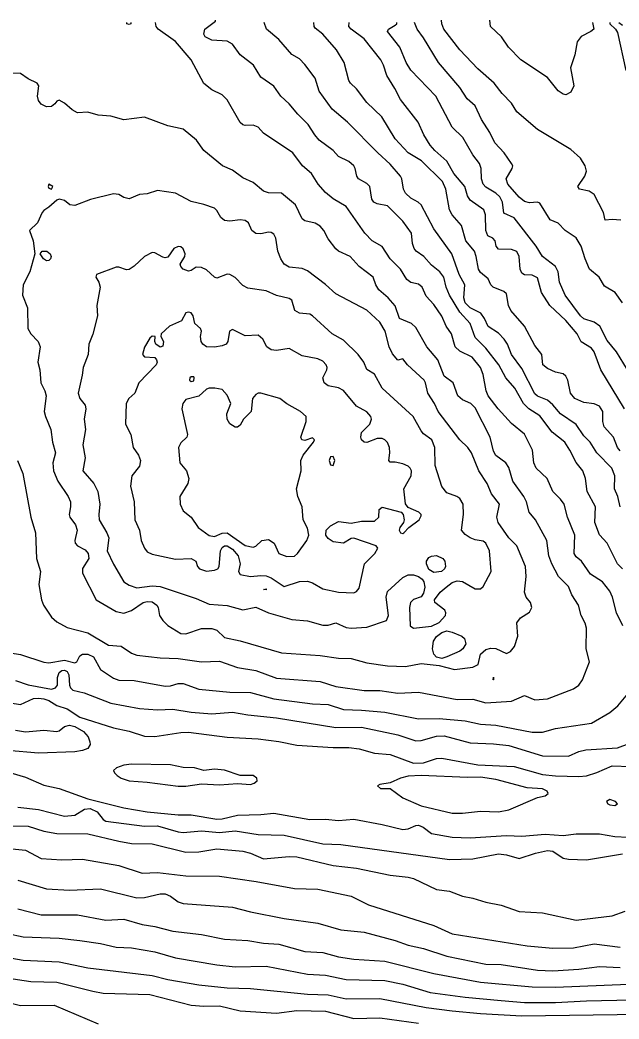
# Model space of a CAD drawing. Header units: inches. Extents: x 3311818 to 3313075, y 1372003 to 1372737.
# Drawn here: x 3312277.7 to 3312366, y 1372585.6 to 1372733 of the extents above; entities that cross this region are included whole.
import ezdxf

# ---------------------------------------------------------------- set-up
doc = ezdxf.new("R2010")
doc.units = ezdxf.units.IN
doc.header["$MEASUREMENT"] = 0

msp = doc.modelspace()

# ---------------------------------------------------------------- linework, layer by layer
for points, elevation in [([(3312294.05, 1372732.58), (3312294.05, 1372732.39), (3312293.78, 1372732.31), (3312293.45, 1372732.39), (3312293.45, 1372732.58)], 4483), ([(3312366.62, 1372643.59), (3312365.69, 1372645.49), (3312365.09, 1372647.78), (3312364.67, 1372648.7), (3312363.61, 1372650.07), (3312361.83, 1372651.21), (3312360.49, 1372653.12), (3312359.72, 1372653.77), (3312359.43, 1372654.26), (3312359.55, 1372656.93), (3312358.45, 1372659.6), (3312357.96, 1372661.5), (3312357.43, 1372662.25), (3312356.26, 1372663.41), (3312355.45, 1372665.31), (3312353.81, 1372666.84), (3312353.49, 1372667.6), (3312353.28, 1372669.51), (3312352.09, 1372671.86), (3312350.19, 1372673.45), (3312348.21, 1372675.6), (3312346.75, 1372677.51), (3312346.44, 1372678.27), (3312346, 1372680.67), (3312345.61, 1372681.7), (3312344.4, 1372683.23), (3312342.57, 1372684.11), (3312341.89, 1372684.75), (3312341.32, 1372686.66), (3312340.53, 1372687.8), (3312339.9, 1372689.25), (3312338.75, 1372690.96), (3312337.61, 1372692.22), (3312337.03, 1372693.52), (3312336.47, 1372693.96), (3312335.32, 1372694.25), (3312334.76, 1372694.66), (3312333.83, 1372696.18), (3312332.28, 1372697.72), (3312331.13, 1372699.53), (3312329.66, 1372700.38), (3312328.56, 1372701.52), (3312325.8, 1372705.45), (3312323.89, 1372706.58), (3312322.75, 1372707.52), (3312321.68, 1372708.76), (3312320.67, 1372710.29), (3312319.37, 1372711.43), (3312317.92, 1372713.34), (3312313.6, 1372716.25), (3312312.82, 1372717.15), (3312312.07, 1372717.43), (3312310.93, 1372717.39), (3312310.55, 1372717.51), (3312310.17, 1372717.86), (3312308.26, 1372721.19), (3312307.5, 1372721.92), (3312305.98, 1372722.65), (3312304.83, 1372723.61), (3312302.93, 1372727.06), (3312300.64, 1372729.81), (3312298.09, 1372731.63), (3312297.76, 1372732.01), (3312297.7, 1372732.58)], 4483), ([(3312366.58, 1372651.97), (3312365.81, 1372652.71), (3312364.29, 1372655.78), (3312363.15, 1372657.02), (3312362.48, 1372658.83), (3312362.6, 1372661.12), (3312361.37, 1372663.41), (3312361.12, 1372665.31), (3312360.72, 1372666.46), (3312359.72, 1372667.69), (3312358.81, 1372669.51), (3312358.03, 1372670.65), (3312356.19, 1372672.17), (3312354.38, 1372674.54), (3312352.75, 1372675.6), (3312351.96, 1372676.37), (3312350.67, 1372678.65), (3312349.33, 1372680.18), (3312348.3, 1372682.08), (3312346.38, 1372684.53), (3312344.85, 1372686.1), (3312344.07, 1372688.18), (3312342.57, 1372689.84), (3312341.04, 1372692.37), (3312340.56, 1372693.52), (3312340.23, 1372695.04), (3312339.62, 1372695.8), (3312338.37, 1372696.78), (3312337.27, 1372698.09), (3312336.14, 1372698.85), (3312335.83, 1372699.23), (3312335.59, 1372700), (3312335.45, 1372701.52), (3312334.18, 1372703.29), (3312331.89, 1372705.56), (3312330.37, 1372705.85), (3312329.9, 1372706.09), (3312329.61, 1372706.55), (3312329.28, 1372708.38), (3312328.84, 1372708.84), (3312327.61, 1372709.52), (3312327.36, 1372709.91), (3312327.15, 1372711.05), (3312326.94, 1372711.43), (3312326.18, 1372712.09), (3312324.65, 1372712.82), (3312323.88, 1372713.72), (3312321.83, 1372715.24), (3312321.16, 1372716), (3312320.22, 1372717.53), (3312318.68, 1372719.05), (3312317.41, 1372720.58), (3312316.17, 1372721.72), (3312315.12, 1372723.21), (3312313.22, 1372724.55), (3312312.14, 1372726.29), (3312310.19, 1372727.82), (3312309.03, 1372729.41), (3312308.26, 1372729.85), (3312305.98, 1372729.98), (3312305.03, 1372730.49), (3312304.83, 1372730.87), (3312304.97, 1372731.63), (3312306.52, 1372732.77), (3312306.52, 1372732.96)], 4484), ([(3312366.2, 1372661.11), (3312365.87, 1372662.64), (3312365.38, 1372663.79), (3312365.41, 1372665.69), (3312365, 1372666.84), (3312362.78, 1372669.12), (3312361.81, 1372670.65), (3312360.86, 1372671.6), (3312359.72, 1372673.28), (3312357.43, 1372674.86), (3312356.29, 1372676.2), (3312355.52, 1372676.85), (3312354, 1372677.48), (3312353.62, 1372677.8), (3312351.71, 1372681.52), (3312350.19, 1372683.61), (3312349.61, 1372685.13), (3312349.1, 1372685.89), (3312348.28, 1372686.74), (3312346.76, 1372687.76), (3312346.22, 1372688.94), (3312345.67, 1372689.71), (3312344.09, 1372690.51), (3312343.33, 1372691.22), (3312343.14, 1372691.99), (3312343.28, 1372693.9), (3312342.46, 1372695.42), (3312341.38, 1372698.47), (3312338.75, 1372702.14), (3312336.85, 1372705.71), (3312336.43, 1372706.09), (3312335.32, 1372706.66), (3312334.56, 1372707.41), (3312334.27, 1372708), (3312334.01, 1372709.52), (3312333.8, 1372709.91), (3312332.28, 1372711.67), (3312330.46, 1372713.34), (3312326.01, 1372717.91), (3312323.72, 1372719.82), (3312321.84, 1372722.48), (3312321.22, 1372724.39), (3312319.7, 1372726.4), (3312318.94, 1372727.21), (3312317.79, 1372727.89), (3312315.89, 1372730.07), (3312314.04, 1372731.63), (3312313.69, 1372732.58)], 4485), ([(3312366.2, 1372669.38), (3312365.81, 1372669.87), (3312365.21, 1372671.41), (3312363.86, 1372672.94), (3312363.65, 1372673.7), (3312363.65, 1372675.22), (3312363.18, 1372675.98), (3312362.38, 1372676.35), (3312360.86, 1372676.54), (3312359.52, 1372677.13), (3312358.87, 1372677.89), (3312358.49, 1372679.8), (3312358.19, 1372680.43), (3312357.81, 1372680.75), (3312356.67, 1372681.02), (3312355.52, 1372681.53), (3312354.82, 1372682.08), (3312354.67, 1372683.61), (3312353.62, 1372684.94), (3312352.09, 1372687.8), (3312350.1, 1372690.09), (3312349.75, 1372690.85), (3312349.43, 1372692.56), (3312349.05, 1372692.9), (3312347.5, 1372693.52), (3312347.13, 1372693.9), (3312346.76, 1372694.78), (3312345.61, 1372695.73), (3312345.33, 1372696.18), (3312345, 1372698.09), (3312344.71, 1372698.85), (3312343.47, 1372700.38), (3312342.79, 1372702.66), (3312341.45, 1372704.19), (3312341.04, 1372704.95), (3312340.49, 1372708), (3312340, 1372709.14), (3312336.92, 1372712.19), (3312334.94, 1372713.35), (3312333.04, 1372715.45), (3312331.07, 1372718.67), (3312328.84, 1372720.79), (3312327.32, 1372722.8), (3312326.44, 1372723.63), (3312326.18, 1372724.02), (3312325.51, 1372726.68), (3312324.37, 1372728.58), (3312322.37, 1372730.85), (3312321.22, 1372731.77), (3312321.06, 1372732.01), (3312321.05, 1372732.58)], 4486), ([(3312366.85, 1372675.6), (3312363.35, 1372681.32), (3312362.38, 1372684), (3312362, 1372684.56), (3312360.48, 1372685.48), (3312359.86, 1372686.66), (3312358.19, 1372688.61), (3312355.82, 1372690.85), (3312354.63, 1372692.75), (3312354, 1372694.9), (3312353.24, 1372695.31), (3312352.09, 1372695.34), (3312351.71, 1372695.59), (3312351.46, 1372696.18), (3312351.34, 1372698.09), (3312350.95, 1372698.81), (3312350.19, 1372699.09), (3312348.28, 1372699.14), (3312347.93, 1372699.61), (3312347.78, 1372700.38), (3312347.44, 1372700.76), (3312346.71, 1372701.14), (3312346.4, 1372701.9), (3312346.34, 1372704.19), (3312346.13, 1372704.95), (3312344.09, 1372706.39), (3312343.71, 1372707.04), (3312343.3, 1372708.38), (3312341.67, 1372710.29), (3312340.66, 1372712.15), (3312338.86, 1372713.72), (3312338.21, 1372714.48), (3312337.25, 1372716), (3312336.4, 1372717.91), (3312333.8, 1372721.23), (3312333, 1372722.86), (3312331.8, 1372724.77), (3312331.31, 1372726.29), (3312330.9, 1372727.06), (3312328.46, 1372730.16), (3312326.52, 1372731.63), (3312326.21, 1372732.01), (3312326.23, 1372732.58)], 4487), ([(3312367.32, 1372681.32), (3312365.65, 1372683.99), (3312364.29, 1372685.66), (3312363.24, 1372687.8), (3312362.38, 1372688.37), (3312360.86, 1372688.88), (3312360.37, 1372689.32), (3312358.1, 1372692.37), (3312357.27, 1372694.28), (3312357.06, 1372695.8), (3312356.67, 1372696.61), (3312354.76, 1372698.08), (3312353.82, 1372699.61), (3312350.57, 1372703.77), (3312349.05, 1372704.44), (3312348.88, 1372706.09), (3312348.48, 1372706.86), (3312347.9, 1372707.39), (3312346.38, 1372708.28), (3312346, 1372708.72), (3312345.74, 1372709.52), (3312345.7, 1372711.05), (3312345.45, 1372711.81), (3312344.47, 1372713.08), (3312343.01, 1372715.62), (3312341.46, 1372717.15), (3312339.04, 1372721.72), (3312335.32, 1372725.58), (3312334.67, 1372726.68), (3312333.71, 1372728.96), (3312331.89, 1372731.25), (3312332.04, 1372731.63), (3312333.04, 1372732.18), (3312333.29, 1372732.39), (3312333.29, 1372732.58)], 4488), ([(3312366.58, 1372691.23), (3312365.47, 1372692.75), (3312363.91, 1372693.71), (3312363.14, 1372695.04), (3312361.69, 1372696.18), (3312361.04, 1372697.71), (3312360.47, 1372699.61), (3312359.72, 1372700.8), (3312358.11, 1372701.9), (3312357.05, 1372702.97), (3312355.91, 1372703.46), (3312354.38, 1372705.94), (3312354, 1372706.1), (3312352.86, 1372705.97), (3312352.09, 1372706.2), (3312351.33, 1372706.81), (3312349.63, 1372708.76), (3312349.42, 1372709.52), (3312350.31, 1372711.05), (3312350.36, 1372711.43), (3312350.2, 1372711.81), (3312349.12, 1372713.34), (3312347.71, 1372714.86), (3312346.99, 1372716.38), (3312345.74, 1372718.29), (3312344.85, 1372720.32), (3312343.64, 1372721.34), (3312342.57, 1372723), (3312339.41, 1372726.68), (3312337.23, 1372730.33), (3312336.25, 1372731.63), (3312335.9, 1372732.59)], 4489), ([(3312366.29, 1372703.43), (3312365.05, 1372703.52), (3312363.99, 1372703.43), (3312363.75, 1372704.57), (3312362.38, 1372707.2), (3312361.62, 1372707.71), (3312360.22, 1372708), (3312359.99, 1372708.38), (3312360.98, 1372709.91), (3312361.24, 1372710.67), (3312361.05, 1372711.43), (3312360.38, 1372712.57), (3312358.95, 1372713.86), (3312354, 1372716.82), (3312350.96, 1372719.43), (3312350.19, 1372720.67), (3312348.8, 1372722.1), (3312347.64, 1372723.63), (3312345.23, 1372725.76), (3312342.57, 1372728.56), (3312340.23, 1372731.63), (3312339.89, 1372732.39), (3312339.88, 1372732.96)], 4490), ([(3312362.12, 1372732.58), (3312362.33, 1372731.63), (3312361.9, 1372731.25), (3312360.48, 1372730.52), (3312359.86, 1372729.72), (3312359.55, 1372727.82), (3312358.88, 1372725.91), (3312359.37, 1372723.25), (3312358.95, 1372722.33), (3312358.19, 1372721.94), (3312357.81, 1372722.01), (3312357.05, 1372722.5), (3312355.52, 1372724.48), (3312351.58, 1372727.06), (3312349.76, 1372728.96), (3312348.7, 1372730.49), (3312347.09, 1372732.01), (3312346.97, 1372732.96)], 4491), ([(3312364.69, 1372732.58), (3312364.69, 1372732.39), (3312365.52, 1372731.63), (3312365.81, 1372731.12), (3312367.07, 1372725.53)], 4490), ([(3312366, 1372732.58), (3312366.58, 1372732.22)], 4489), ([(3312350.19, 1372632.45), (3312352.09, 1372633.3), (3312353.62, 1372632.67), (3312355.52, 1372632.81), (3312359.34, 1372634.27), (3312360.12, 1372634.82), (3312360.66, 1372635.58), (3312361.67, 1372638.25), (3312361.19, 1372640.16), (3312361.23, 1372643.21), (3312361.06, 1372643.97), (3312360.47, 1372645.11), (3312360.06, 1372646.64), (3312359.08, 1372648.16), (3312358.57, 1372649.36), (3312357.13, 1372650.83), (3312356.12, 1372652.74), (3312355.71, 1372653.88), (3312355.4, 1372656.17), (3312353.71, 1372659.21), (3312352.78, 1372660.36), (3312352.41, 1372661.88), (3312352.01, 1372662.64), (3312350.39, 1372664.93), (3312349.81, 1372666.94), (3312349.33, 1372667.6), (3312347.9, 1372668.71), (3312347.52, 1372669.32), (3312347.02, 1372671.41), (3312344.85, 1372675.73), (3312344.18, 1372676.37), (3312342.95, 1372676.9), (3312342.28, 1372677.51), (3312341.58, 1372679.41), (3312340.28, 1372680.42), (3312339.3, 1372682.84), (3312337.68, 1372684.75), (3312336.09, 1372687.61), (3312335.45, 1372688.18), (3312333.69, 1372688.94), (3312333.04, 1372690.81), (3312331.98, 1372691.99), (3312330.64, 1372693.14), (3312330.18, 1372693.9), (3312329.79, 1372695.04), (3312327.73, 1372696.57), (3312326.37, 1372698.09), (3312324.69, 1372698.85), (3312324.27, 1372699.21), (3312323.13, 1372700.66), (3312322.51, 1372701.9), (3312321.98, 1372702.56), (3312321.22, 1372702.97), (3312319.7, 1372703.32), (3312319.32, 1372703.62), (3312318.31, 1372705.71), (3312316.27, 1372707.42), (3312314.36, 1372707.48), (3312313.6, 1372707.72), (3312312.07, 1372708.98), (3312310.55, 1372709.69), (3312309.03, 1372710.79), (3312307.58, 1372711.43), (3312304.83, 1372713.72), (3312303.71, 1372715.24), (3312301.78, 1372716.85), (3312299.5, 1372717.33), (3312296.07, 1372718.63), (3312293.02, 1372718.23), (3312291.11, 1372718.78), (3312289.21, 1372718.9), (3312287.68, 1372719.36), (3312286.16, 1372719.27), (3312285.4, 1372719.7), (3312284.25, 1372720.71), (3312283.49, 1372721.12), (3312283.11, 1372720.97), (3312282.85, 1372720.58), (3312282.35, 1372720.2), (3312281.58, 1372720.17), (3312280.82, 1372720.54), (3312280.44, 1372721.06), (3312280.29, 1372721.72), (3312280.47, 1372723.25), (3312280.21, 1372723.63), (3312278.92, 1372724.26), (3312277.77, 1372725.09), (3312276.63, 1372725.12)], 4482), ([(3312344.47, 1372637.46), (3312345.28, 1372637.87), (3312345.63, 1372639.4), (3312346.38, 1372640.08), (3312347.14, 1372640.28), (3312347.9, 1372640.22), (3312349.43, 1372639.51), (3312350.06, 1372639.78), (3312350.64, 1372640.54), (3312351.13, 1372642.06), (3312350.95, 1372644.02), (3312351.5, 1372644.73), (3312352.86, 1372645.61), (3312353.19, 1372646.26), (3312352.98, 1372647.02), (3312352.36, 1372647.78), (3312352.09, 1372648.54), (3312352.35, 1372650.83), (3312352.25, 1372652.35), (3312350.96, 1372655.4), (3312349.81, 1372656.54), (3312348.2, 1372658.83), (3312348.04, 1372659.6), (3312348.43, 1372661.5), (3312347.25, 1372663.03), (3312346.61, 1372664.55), (3312345.38, 1372666.46), (3312344.27, 1372669.12), (3312343.73, 1372669.89), (3312342.57, 1372671.02), (3312339.37, 1372675.22), (3312338.84, 1372676.37), (3312337.84, 1372677.89), (3312337.51, 1372679.41), (3312337.29, 1372679.8), (3312334.85, 1372682.08), (3312334.18, 1372682.97), (3312333.42, 1372682.79), (3312332.66, 1372683.71), (3312332.14, 1372684.75), (3312331.57, 1372687.04), (3312330.75, 1372688.37), (3312328.84, 1372690.13), (3312324.27, 1372692.56), (3312322.75, 1372693.92), (3312320.08, 1372695.97), (3312319.32, 1372696.32), (3312317.41, 1372696.48), (3312316.68, 1372696.95), (3312316.16, 1372697.71), (3312315.7, 1372698.85), (3312315.45, 1372700.76), (3312315.12, 1372701.34), (3312314.74, 1372701.63), (3312314.36, 1372701.68), (3312313.22, 1372701.39), (3312312.46, 1372701.47), (3312311.89, 1372701.9), (3312311.42, 1372703.05), (3312310.93, 1372703.36), (3312310.17, 1372703.5), (3312308.64, 1372703.3), (3312307.88, 1372703.36), (3312307.33, 1372703.81), (3312306.74, 1372704.86), (3312306.36, 1372705.18), (3312304.83, 1372705.74), (3312302.93, 1372706.19), (3312300.64, 1372707.43), (3312297.97, 1372707.78), (3312296.45, 1372707.33), (3312295.3, 1372707.22), (3312293.78, 1372706.56), (3312293.02, 1372706.75), (3312292.26, 1372707.22), (3312291.49, 1372707.31), (3312288.11, 1372706.48), (3312285.78, 1372705.58), (3312285.06, 1372705.71), (3312284.25, 1372706.31), (3312283.49, 1372706.55), (3312283.11, 1372706.39), (3312281.97, 1372705.34), (3312281.2, 1372704.84), (3312280.95, 1372704.57), (3312280.26, 1372703.05), (3312279.11, 1372701.9), (3312279.66, 1372700.38), (3312279.87, 1372698.47), (3312279.17, 1372695.8), (3312278.16, 1372693.9), (3312278.04, 1372692.37), (3312278.8, 1372690.47), (3312278.86, 1372687.42), (3312279.3, 1372686.66), (3312280.38, 1372685.51), (3312280.68, 1372684.75), (3312280.35, 1372682.46), (3312280.62, 1372681.32), (3312280.78, 1372679.41), (3312281.37, 1372678.27), (3312281.57, 1372677.51), (3312281.27, 1372675.22), (3312281.44, 1372674.46), (3312282.23, 1372672.55), (3312282.49, 1372670.65), (3312282.94, 1372669.12), (3312282.53, 1372667.6), (3312282.62, 1372666.46), (3312283.29, 1372664.93), (3312284.81, 1372662.64), (3312285.14, 1372661.88), (3312285.15, 1372661.12), (3312284.93, 1372659.98), (3312285.05, 1372659.6), (3312285.9, 1372658.45), (3312286.13, 1372657.69), (3312285.8, 1372656.17), (3312285.85, 1372655.78), (3312286.2, 1372655.4), (3312287.3, 1372654.81), (3312287.77, 1372654.26), (3312287.83, 1372653.5), (3312286.92, 1372652.03), (3312286.92, 1372651.32), (3312288.91, 1372647.4), (3312291.87, 1372645.68), (3312293.02, 1372645.46), (3312294.16, 1372645.82), (3312295.87, 1372647.02), (3312296.45, 1372647.16), (3312297.21, 1372647.11), (3312297.89, 1372646.64), (3312298.09, 1372646.26), (3312298.28, 1372645.11), (3312298.77, 1372644.35), (3312299.5, 1372643.64), (3312301.4, 1372642.45), (3312302.17, 1372642.39), (3312304.45, 1372643.16), (3312305.98, 1372643.18), (3312306.74, 1372642.91), (3312307.88, 1372641.85), (3312310.17, 1372641.34), (3312316.27, 1372639.6), (3312321.98, 1372639.2), (3312324.65, 1372638.78), (3312326.56, 1372638.77), (3312328.84, 1372638.13), (3312331.89, 1372637.69), (3312334.56, 1372637.55), (3312336.85, 1372638.01), (3312339.52, 1372637.73), (3312341.8, 1372637.12), (3312344.47, 1372637.46)], 4481), ([(3312282.35, 1372707.99), (3312282.53, 1372708.38), (3312281.95, 1372708.76), (3312281.83, 1372708.38), (3312281.97, 1372708.13), (3312282.35, 1372707.99)], 4481), ([(3312282.19, 1372697.71), (3312281.97, 1372697.48), (3312281.58, 1372697.45), (3312281.15, 1372697.71), (3312280.65, 1372698.47), (3312280.98, 1372698.85), (3312281.63, 1372698.85), (3312282.14, 1372698.47), (3312282.28, 1372698.09), (3312282.19, 1372697.71)], 4481), ([(3312338.37, 1372643.51), (3312339.52, 1372644.07), (3312340.43, 1372645.11), (3312340.48, 1372645.49), (3312340.34, 1372645.87), (3312338.86, 1372647.02), (3312338.83, 1372647.4), (3312339.66, 1372648.54), (3312340.56, 1372649.3), (3312341.42, 1372649.95), (3312342.18, 1372650.23), (3312342.95, 1372650.12), (3312344.85, 1372649.03), (3312345.61, 1372649.02), (3312346, 1372649.38), (3312347.18, 1372651.59), (3312346.95, 1372654.64), (3312346.38, 1372655.79), (3312346, 1372656.05), (3312344.85, 1372656.24), (3312344.09, 1372656.55), (3312343.33, 1372657.06), (3312342.83, 1372657.69), (3312343.12, 1372659.98), (3312343.08, 1372661.5), (3312342.57, 1372662.34), (3312342.14, 1372662.64), (3312340.66, 1372663.21), (3312339.9, 1372664.13), (3312338.92, 1372667.22), (3312338.87, 1372669.89), (3312338.42, 1372671.03), (3312337.23, 1372671.89), (3312336.85, 1372672.36), (3312335.68, 1372674.46), (3312331.13, 1372678.64), (3312329.99, 1372680.69), (3312328.84, 1372681.38), (3312328.39, 1372682.46), (3312327.58, 1372683.61), (3312325.41, 1372685.74), (3312323.76, 1372686.66), (3312320.84, 1372689.33), (3312320.46, 1372689.57), (3312318.9, 1372689.71), (3312318.22, 1372690.09), (3312317.79, 1372691.6), (3312317.41, 1372691.88), (3312315.51, 1372692.32), (3312313.98, 1372693.01), (3312311.31, 1372693.38), (3312310.55, 1372693.8), (3312309.41, 1372694.96), (3312308.64, 1372695.42), (3312308.26, 1372695.46), (3312306.74, 1372694.88), (3312306.36, 1372695.03), (3312305.21, 1372696.1), (3312304.45, 1372696.45), (3312303.69, 1372696.48), (3312302.93, 1372695.98), (3312302.55, 1372695.91), (3312301.78, 1372696.18), (3312301.42, 1372696.57), (3312301.33, 1372696.95), (3312302.01, 1372698.09), (3312302.07, 1372698.47), (3312301.78, 1372699.19), (3312301.4, 1372699.5), (3312301.02, 1372699.54), (3312300.4, 1372699.23), (3312299.5, 1372697.98), (3312299.12, 1372697.86), (3312298.74, 1372697.96), (3312297.59, 1372698.63), (3312297.21, 1372698.66), (3312296.08, 1372698.09), (3312294.54, 1372696.63), (3312293.78, 1372696.15), (3312293.4, 1372696.11), (3312292.26, 1372696.51), (3312291.87, 1372696.51), (3312288.99, 1372695.42), (3312288.86, 1372695.04), (3312289.32, 1372694.28), (3312289.54, 1372693.52), (3312289.01, 1372690.85), (3312289.15, 1372689.32), (3312288.44, 1372686.61), (3312287.84, 1372685.13), (3312287.76, 1372683.61), (3312286.99, 1372681.7), (3312286.87, 1372680.56), (3312286.26, 1372677.89), (3312286.52, 1372677.13), (3312287.3, 1372676.12), (3312287.4, 1372675.6), (3312287.14, 1372674.08), (3312287.37, 1372672.55), (3312286.97, 1372670.27), (3312287.3, 1372668.36), (3312286.98, 1372666.46), (3312288.57, 1372664.55), (3312289.18, 1372663.41), (3312289.49, 1372661.5), (3312289.3, 1372659.98), (3312289.35, 1372659.21), (3312290.5, 1372657.31), (3312290.81, 1372656.55), (3312290.55, 1372654.64), (3312291.49, 1372652.66), (3312293.03, 1372650.07), (3312293.78, 1372649.55), (3312294.92, 1372649.17), (3312297.21, 1372649.45), (3312298.35, 1372649.37), (3312303.69, 1372647.6), (3312305.6, 1372646.76), (3312308.26, 1372646.55), (3312310.55, 1372645.92), (3312312.46, 1372646.33), (3312314.36, 1372645.47), (3312317.79, 1372644.5), (3312320.08, 1372644.29), (3312322.37, 1372643.66), (3312323.13, 1372643.69), (3312324.27, 1372644), (3312325.8, 1372643.34), (3312326.56, 1372643.22), (3312328.84, 1372643.37), (3312331.77, 1372644.35), (3312332.05, 1372645.11), (3312331.68, 1372647.78), (3312331.89, 1372648.63), (3312334.18, 1372650.7), (3312334.94, 1372651.08), (3312335.71, 1372651.12), (3312336.47, 1372650.86), (3312337, 1372650.45), (3312337.25, 1372650.07), (3312337.42, 1372649.3), (3312337.23, 1372648.38), (3312336.85, 1372647.86), (3312335.71, 1372647.44), (3312335.29, 1372647.02), (3312335.15, 1372646.26), (3312335.24, 1372643.59), (3312335.71, 1372643.25), (3312338.37, 1372643.51)], 4480), ([(3312326.94, 1372648.45), (3312327.32, 1372648.63), (3312327.7, 1372649.11), (3312328.51, 1372652.74), (3312330.02, 1372654.26), (3312330.48, 1372655.02), (3312330.21, 1372655.4), (3312326.94, 1372656.5), (3312326.56, 1372656.45), (3312325.41, 1372655.76), (3312323.89, 1372655.95), (3312323.13, 1372656.44), (3312322.81, 1372656.93), (3312322.86, 1372657.69), (3312323.51, 1372658.32), (3312324.65, 1372658.96), (3312326.56, 1372658.73), (3312328.08, 1372659.03), (3312329.99, 1372659), (3312330.64, 1372659.6), (3312330.69, 1372660.74), (3312331.13, 1372661.1), (3312333.89, 1372660.36), (3312334.19, 1372659.98), (3312334.34, 1372659.21), (3312334.24, 1372658.83), (3312333.7, 1372658.07), (3312333.64, 1372657.69), (3312333.8, 1372657.28), (3312334.18, 1372657.2), (3312334.33, 1372657.31), (3312335.03, 1372658.07), (3312336.56, 1372659.21), (3312336.85, 1372659.79), (3312336.87, 1372659.98), (3312336.54, 1372660.36), (3312334.94, 1372661.02), (3312334.56, 1372661.56), (3312334.33, 1372663.79), (3312335.37, 1372665.69), (3312335.43, 1372666.46), (3312335.26, 1372666.84), (3312334.94, 1372667.14), (3312334.18, 1372667.48), (3312333.04, 1372667.72), (3312332.28, 1372667.71), (3312332.08, 1372667.98), (3312332.25, 1372669.12), (3312332.2, 1372669.89), (3312331.89, 1372670.62), (3312331.51, 1372671.03), (3312331.13, 1372671.21), (3312330.37, 1372671.21), (3312328.84, 1372670.63), (3312328.46, 1372670.69), (3312328.08, 1372671.03), (3312327.98, 1372671.41), (3312328.08, 1372672.1), (3312329.3, 1372673.32), (3312329.52, 1372674.08), (3312329.44, 1372674.46), (3312328.84, 1372675.17), (3312327.32, 1372676), (3312325.41, 1372678.29), (3312324.65, 1372678.7), (3312323.13, 1372678.97), (3312322.57, 1372679.41), (3312322.38, 1372680.18), (3312322.95, 1372681.32), (3312322.98, 1372681.7), (3312322.84, 1372682.08), (3312322.37, 1372682.6), (3312321.6, 1372682.98), (3312319.32, 1372683.41), (3312317.41, 1372684.47), (3312315.51, 1372684.21), (3312314.74, 1372684.29), (3312314.11, 1372684.75), (3312313.5, 1372685.89), (3312312.84, 1372686.45), (3312310.93, 1372686.35), (3312309.03, 1372687.28), (3312308.59, 1372687.04), (3312308.34, 1372685.51), (3312308.08, 1372685.13), (3312307.5, 1372684.88), (3312306.36, 1372684.67), (3312305.21, 1372684.72), (3312304.65, 1372685.13), (3312304.41, 1372685.51), (3312304.3, 1372686.28), (3312304.45, 1372687.07), (3312304.33, 1372687.42), (3312303.46, 1372688.18), (3312303.26, 1372689.32), (3312302.93, 1372689.74), (3312302.55, 1372689.85), (3312302.17, 1372689.77), (3312301.51, 1372688.56), (3312299.76, 1372687.8), (3312298.54, 1372686.66), (3312298.46, 1372686.28), (3312298.88, 1372685.51), (3312298.74, 1372684.86), (3312298.35, 1372684.71), (3312297.75, 1372685.13), (3312297.59, 1372685.51), (3312297.63, 1372686.28), (3312297.21, 1372686.32), (3312296.83, 1372686.03), (3312296.07, 1372684.71), (3312295.76, 1372683.61), (3312296.07, 1372683.25), (3312297.59, 1372683.17), (3312297.85, 1372682.84), (3312297.92, 1372682.46), (3312297.79, 1372682.08), (3312295.2, 1372679.41), (3312294.61, 1372677.89), (3312293.77, 1372677.13), (3312293.35, 1372676.37), (3312293.25, 1372673.32), (3312294.03, 1372671.79), (3312294.4, 1372669.89), (3312295.15, 1372668.74), (3312295.46, 1372667.98), (3312295.3, 1372667.13), (3312294.21, 1372665.69), (3312293.98, 1372664.17), (3312294.53, 1372661.88), (3312294.61, 1372659.21), (3312295.31, 1372657.69), (3312295.55, 1372656.17), (3312296.04, 1372655.02), (3312296.45, 1372654.51), (3312297.21, 1372654.13), (3312300.64, 1372653.39), (3312302.93, 1372653.49), (3312303.64, 1372653.12), (3312303.87, 1372652.35), (3312304.17, 1372651.97), (3312305.21, 1372651.64), (3312306.36, 1372651.77), (3312306.87, 1372651.97), (3312307.08, 1372652.35), (3312307.25, 1372654.64), (3312307.5, 1372655.15), (3312307.88, 1372655.39), (3312308.26, 1372655.36), (3312309.03, 1372654.88), (3312309.88, 1372653.88), (3312310.16, 1372652.74), (3312309.91, 1372651.59), (3312310.17, 1372651.14), (3312311.69, 1372650.83), (3312313.22, 1372651.02), (3312313.98, 1372650.96), (3312314.74, 1372650.67), (3312316.65, 1372649.39), (3312318.94, 1372650.11), (3312320.08, 1372650.16), (3312320.84, 1372649.91), (3312322.37, 1372649.04), (3312324.65, 1372648.55), (3312326.94, 1372648.45)], 4479), ([(3312303.31, 1372679.73), (3312303.4, 1372680.18), (3312303.31, 1372680.29), (3312302.93, 1372680.31), (3312302.76, 1372680.18), (3312302.68, 1372679.8), (3312302.93, 1372679.6), (3312303.31, 1372679.73)], 4478), ([(3312318.17, 1372653.87), (3312318.63, 1372654.26), (3312320.02, 1372656.17), (3312320.32, 1372656.93), (3312320.08, 1372657.98), (3312319.44, 1372659.21), (3312319.33, 1372661.12), (3312318.66, 1372662.64), (3312318.46, 1372663.79), (3312319.18, 1372666.46), (3312319.1, 1372667.98), (3312319.46, 1372668.74), (3312320.96, 1372670.65), (3312321.11, 1372671.03), (3312320.84, 1372671.33), (3312319.7, 1372670.94), (3312319.25, 1372671.03), (3312319.13, 1372671.41), (3312319.89, 1372673.7), (3312319.88, 1372674.46), (3312319.09, 1372675.22), (3312317.03, 1372676.34), (3312316.03, 1372677.13), (3312313.22, 1372677.92), (3312312.84, 1372677.89), (3312312.46, 1372677.69), (3312311.99, 1372677.13), (3312311.81, 1372675.22), (3312310.68, 1372674.08), (3312310.17, 1372673.19), (3312309.79, 1372672.9), (3312309.41, 1372672.89), (3312308.64, 1372673.38), (3312308.24, 1372674.08), (3312308.19, 1372674.84), (3312308.81, 1372676.37), (3312308.26, 1372677.61), (3312307.5, 1372678.43), (3312306.43, 1372678.65), (3312305.6, 1372678.65), (3312305.21, 1372678.51), (3312304.07, 1372677.46), (3312302.17, 1372676.99), (3312301.69, 1372676.37), (3312301.55, 1372675.6), (3312302.41, 1372671.79), (3312302.29, 1372671.41), (3312301.4, 1372670.59), (3312301.05, 1372669.89), (3312301.27, 1372667.6), (3312302.23, 1372666.46), (3312302.58, 1372665.31), (3312302.43, 1372664.55), (3312301.28, 1372662.64), (3312301.34, 1372661.5), (3312301.78, 1372660.56), (3312302.92, 1372659.6), (3312303.97, 1372658.07), (3312305.6, 1372656.88), (3312306.36, 1372656.77), (3312307.5, 1372657.24), (3312308.26, 1372657.27), (3312310.93, 1372655.44), (3312312.07, 1372655.2), (3312312.46, 1372655.33), (3312313.36, 1372656.17), (3312314.36, 1372656.29), (3312315.16, 1372655.78), (3312315.89, 1372654.25), (3312317.03, 1372653.79), (3312318.17, 1372653.87)], 4478), ([(3312277.32, 1372667.98), (3312278.1, 1372666.07), (3312279.31, 1372659.6), (3312279.96, 1372657.31), (3312280.13, 1372653.5), (3312280.71, 1372651.59), (3312280.48, 1372649.69), (3312280.87, 1372647.4), (3312281.18, 1372646.64), (3312282.35, 1372644.86), (3312283.11, 1372644.16), (3312284.63, 1372643.34), (3312287.68, 1372642.53), (3312290.73, 1372640.72), (3312292.64, 1372640.57), (3312294.16, 1372639.52), (3312294.92, 1372639.26), (3312298.35, 1372638.83), (3312301.02, 1372638.75), (3312304.45, 1372638.26), (3312307.12, 1372638.36), (3312309.79, 1372637.41), (3312312.46, 1372636.97), (3312315.51, 1372635.87), (3312321.98, 1372635.34), (3312324.27, 1372634.64), (3312328.46, 1372634.04), (3312330.75, 1372634.02), (3312333.42, 1372633.62), (3312336.47, 1372633.77), (3312342.18, 1372632.71), (3312344.47, 1372632.75), (3312346.38, 1372632.19), (3312350.19, 1372632.45)], 4482), ([(3312323.89, 1372667.24), (3312324.14, 1372667.98), (3312323.89, 1372668.56), (3312323.51, 1372668.5), (3312323.29, 1372667.98), (3312323.51, 1372667.32), (3312323.89, 1372667.24)], 4478), ([(3312339.86, 1372651.59), (3312338.75, 1372651.44), (3312337.99, 1372651.89), (3312337.63, 1372652.74), (3312337.67, 1372653.12), (3312337.99, 1372653.63), (3312338.37, 1372653.87), (3312339.14, 1372653.95), (3312340.05, 1372653.5), (3312340.34, 1372653.12), (3312340.45, 1372652.35), (3312340.3, 1372651.97), (3312339.86, 1372651.59)], 4480), ([(3312314, 1372648.92), (3312313.98, 1372648.88), (3312313.59, 1372648.92), (3312313.98, 1372649.01), (3312314, 1372648.92)], 4480), ([(3312340.65, 1372639.01), (3312339.9, 1372638.77), (3312339.14, 1372638.96), (3312338.74, 1372639.4), (3312338.53, 1372640.16), (3312338.7, 1372641.3), (3312339.14, 1372642.02), (3312339.9, 1372642.61), (3312340.66, 1372642.82), (3312341.42, 1372642.66), (3312342.86, 1372642.06), (3312343.25, 1372641.68), (3312343.44, 1372640.92), (3312343.02, 1372640.16), (3312342.57, 1372639.81), (3312340.65, 1372639.01)], 4481), ([(3312276.25, 1372639.6), (3312277.77, 1372639.36), (3312281.2, 1372638.22), (3312281.97, 1372638.09), (3312284.25, 1372638.5), (3312285.78, 1372638.11), (3312286.06, 1372638.25), (3312286.54, 1372639.16), (3312286.92, 1372639.37), (3312287.68, 1372639.37), (3312288.53, 1372639.01), (3312289.55, 1372637.11), (3312291.49, 1372635.84), (3312292.26, 1372635.56), (3312294.54, 1372635.53), (3312299.12, 1372634.65), (3312299.88, 1372634.7), (3312301.02, 1372635.06), (3312301.78, 1372635.07), (3312304.07, 1372634.22), (3312308.64, 1372633.8), (3312311.69, 1372633.74), (3312315.12, 1372632.78), (3312320.84, 1372632.04), (3312323.13, 1372631.96), (3312325.41, 1372631.22), (3312328.08, 1372631.15), (3312331.51, 1372630.81), (3312336.47, 1372629.84), (3312339.52, 1372629.88), (3312343.33, 1372629.55), (3312345.61, 1372629.05), (3312347.9, 1372628.9), (3312353.24, 1372627.86), (3312354.76, 1372627.89), (3312356.67, 1372628.43), (3312362, 1372629.22), (3312364.67, 1372630.76), (3312365.88, 1372631.77), (3312368.1, 1372634.44)], 4483), ([(3312277.01, 1372635.5), (3312278.92, 1372634.88), (3312282.35, 1372634.22), (3312282.92, 1372634.44), (3312283.22, 1372634.82), (3312283.25, 1372635.97), (3312283.49, 1372636.7), (3312283.87, 1372636.97), (3312284.25, 1372637.03), (3312284.63, 1372636.83), (3312284.89, 1372636.35), (3312285, 1372634.82), (3312285.12, 1372634.44), (3312285.47, 1372634.06), (3312287.16, 1372633.68), (3312291.11, 1372632.15), (3312295.3, 1372631.38), (3312297.97, 1372631.19), (3312300.26, 1372631.28), (3312302.93, 1372630.84), (3312305.98, 1372630.61), (3312309.03, 1372630.84), (3312311.31, 1372630.42), (3312315.51, 1372630.02), (3312324.27, 1372628.56), (3312328.08, 1372628.6), (3312333.42, 1372627.5), (3312336.09, 1372626.61), (3312336.85, 1372626.66), (3312339.14, 1372627.28), (3312340.28, 1372627.33), (3312344.09, 1372626.31), (3312347.52, 1372626.18), (3312349.81, 1372625.92), (3312354.76, 1372624.41), (3312358.57, 1372624.35), (3312360.1, 1372625.02), (3312361.17, 1372625.29), (3312365.81, 1372625.55), (3312368.86, 1372626.7)], 4484), ([(3312347.55, 1372635.58), (3312347.46, 1372635.58), (3312347.52, 1372635.98), (3312347.54, 1372635.97), (3312347.55, 1372635.58)], 4482), ([(3312276.25, 1372632.19), (3312277.77, 1372631.96), (3312279.68, 1372632.83), (3312280.44, 1372632.92), (3312281.2, 1372632.82), (3312281.95, 1372632.54), (3312283.11, 1372631.81), (3312284.63, 1372631.32), (3312286.54, 1372630.09), (3312291.49, 1372628.51), (3312293.78, 1372628.03), (3312296.07, 1372627.29), (3312297.59, 1372627.23), (3312301.4, 1372627.85), (3312302.55, 1372627.89), (3312308.26, 1372627.15), (3312312.84, 1372626.89), (3312315.89, 1372626.49), (3312318.55, 1372625.95), (3312323.89, 1372625.63), (3312326.18, 1372625.64), (3312327.7, 1372625.41), (3312329.99, 1372624.78), (3312332.28, 1372624.57), (3312335.71, 1372623.3), (3312337.23, 1372623.37), (3312339.14, 1372624.01), (3312339.9, 1372624.06), (3312345.23, 1372623.04), (3312350.57, 1372622.81), (3312354.76, 1372621.65), (3312356.67, 1372621.42), (3312360.1, 1372621.33), (3312361.24, 1372621.44), (3312362.77, 1372621.92), (3312365.05, 1372622.91), (3312367.72, 1372622.8)], 4485), ([(3312277.01, 1372628.16), (3312278.53, 1372627.92), (3312281.2, 1372628.18), (3312283.11, 1372627.97), (3312283.49, 1372628.1), (3312284.27, 1372628.72), (3312285.01, 1372628.93), (3312285.78, 1372628.72), (3312287.07, 1372627.96), (3312287.73, 1372627.2), (3312288.01, 1372626.44), (3312288.04, 1372626.06), (3312287.68, 1372625.49), (3312286.92, 1372625.16), (3312285.78, 1372624.97), (3312280.44, 1372624.76), (3312275.87, 1372625.16)], 4486), ([(3312272.82, 1372622.9), (3312278.53, 1372621.24), (3312281.2, 1372620.08), (3312283.49, 1372619.58), (3312287.7, 1372618.05), (3312293.02, 1372616.71), (3312296.45, 1372616.14), (3312301.02, 1372615.7), (3312302.93, 1372615.68), (3312306.74, 1372615.04), (3312307.5, 1372615.09), (3312309.79, 1372615.64), (3312313.22, 1372615.71), (3312315.12, 1372615.91), (3312320.46, 1372615.02), (3312322.75, 1372615.05), (3312324.65, 1372614.84), (3312326.94, 1372615.05), (3312331.13, 1372614.28), (3312334.18, 1372613.51), (3312334.94, 1372613.6), (3312336.09, 1372614.13), (3312336.47, 1372614.17), (3312337.16, 1372613.86), (3312338.37, 1372612.93), (3312341.42, 1372612.38), (3312344.09, 1372612.3), (3312349.43, 1372612.63), (3312351.71, 1372612.53), (3312355.14, 1372612.85), (3312357.81, 1372612.66), (3312359.72, 1372612.87), (3312363.15, 1372612.9), (3312365.43, 1372612.48), (3312367.34, 1372612.38)], 4486), ([(3312302.17, 1372619.93), (3312304.45, 1372620.25), (3312307.12, 1372620.09), (3312309.79, 1372620.32), (3312311.69, 1372620.18), (3312312.24, 1372620.34), (3312312.66, 1372620.72), (3312312.63, 1372621.1), (3312312.07, 1372621.5), (3312310.17, 1372621.51), (3312307.88, 1372622.29), (3312306.36, 1372622.42), (3312304.83, 1372622.23), (3312303.41, 1372622.63), (3312301.78, 1372622.69), (3312299.88, 1372623.04), (3312294.16, 1372623.18), (3312293.03, 1372623.01), (3312291.93, 1372622.63), (3312291.49, 1372622.24), (3312291.64, 1372621.86), (3312292.03, 1372621.48), (3312292.64, 1372621.09), (3312293.78, 1372620.69), (3312296.45, 1372620.5), (3312301.02, 1372619.9), (3312302.17, 1372619.93)], 4485), ([(3312348.28, 1372616.12), (3312349.81, 1372616.43), (3312354, 1372618.23), (3312355.14, 1372618.5), (3312355.6, 1372618.81), (3312355.47, 1372619.2), (3312354.76, 1372619.52), (3312352.48, 1372619.68), (3312347.9, 1372620.91), (3312345.61, 1372621.24), (3312343.71, 1372621.2), (3312336.85, 1372621.48), (3312334.94, 1372621.41), (3312333.8, 1372621.1), (3312332.28, 1372620.39), (3312330.75, 1372620.17), (3312330.43, 1372619.96), (3312330.86, 1372619.58), (3312332.28, 1372619.55), (3312334.18, 1372618.21), (3312336.85, 1372617.01), (3312341.42, 1372615.94), (3312342.95, 1372615.91), (3312345.61, 1372616.22), (3312348.28, 1372616.12)], 4485), ([(3312365.43, 1372617.08), (3312365.8, 1372617.29), (3312365.53, 1372617.67), (3312364.67, 1372617.93), (3312364.21, 1372617.67), (3312364.4, 1372617.29), (3312364.67, 1372617.14), (3312365.43, 1372617.08)], 4485), ([(3312277.39, 1372616.82), (3312280.44, 1372616.46), (3312284.25, 1372615.5), (3312285.78, 1372615.64), (3312287.19, 1372616.53), (3312288.06, 1372616.6), (3312289.09, 1372616.15), (3312289.97, 1372615), (3312290.35, 1372614.76), (3312296.07, 1372614.01), (3312297.97, 1372614.07), (3312301.02, 1372613.16), (3312301.78, 1372613.09), (3312304.45, 1372613.31), (3312307.12, 1372613.1), (3312309.41, 1372613.33), (3312312.84, 1372612.76), (3312316.65, 1372612.69), (3312322.37, 1372611.42), (3312325.03, 1372611.33), (3312341.04, 1372609.1), (3312344.47, 1372609.21), (3312348.28, 1372609.92), (3312349.43, 1372609.78), (3312351.33, 1372609.23), (3312353.75, 1372610.05), (3312355.52, 1372610.43), (3312356.29, 1372610.31), (3312357.81, 1372609.3), (3312358.57, 1372609.14), (3312361.24, 1372609.04), (3312366.58, 1372609.94)], 4487), ([(3312275.87, 1372614.06), (3312278.92, 1372614.01), (3312281.2, 1372613.27), (3312283.11, 1372612.91), (3312287.68, 1372612.9), (3312292.26, 1372611.79), (3312294.16, 1372611.47), (3312297.21, 1372611.39), (3312302.17, 1372610.2), (3312304.07, 1372610.25), (3312306.74, 1372610.68), (3312310.55, 1372610.34), (3312311.69, 1372610.03), (3312313.6, 1372609.2), (3312317.41, 1372609.56), (3312318.55, 1372609.49), (3312323.89, 1372608.23), (3312327.32, 1372607.84), (3312332.28, 1372606.78), (3312334.94, 1372606.51), (3312335.71, 1372606.29), (3312339.14, 1372604.66), (3312341.04, 1372604.41), (3312342.95, 1372603.69), (3312344.47, 1372603.41), (3312346.38, 1372602.78), (3312348.66, 1372602.35), (3312351.33, 1372601.44), (3312354.76, 1372601.23), (3312359.72, 1372600.12), (3312365.05, 1372600.77), (3312366.96, 1372601.46)], 4488), ([(3312275.1, 1372610.82), (3312278.53, 1372610.46), (3312280.82, 1372609.23), (3312283.87, 1372609.04), (3312286.92, 1372609.12), (3312292.26, 1372608.23), (3312295.69, 1372607.09), (3312297.97, 1372607.16), (3312302.17, 1372606.7), (3312307.12, 1372606.65), (3312312.54, 1372605.86), (3312318.17, 1372604.8), (3312321.6, 1372604.71), (3312326.56, 1372603.69), (3312329.11, 1372602.43), (3312338.75, 1372599.37), (3312341.42, 1372598.13), (3312352.48, 1372596.37), (3312356.29, 1372595.99), (3312359.34, 1372596.04), (3312362.38, 1372596.65), (3312366.2, 1372596.14)], 4489), ([(3312277.39, 1372606.05), (3312281.58, 1372604.76), (3312285.01, 1372604.55), (3312289.59, 1372604.76), (3312294.92, 1372603.43), (3312296.07, 1372603.48), (3312298.35, 1372604.01), (3312299.12, 1372604.02), (3312299.88, 1372603.68), (3312301.02, 1372602.84), (3312301.78, 1372602.6), (3312309.03, 1372602.07), (3312311.69, 1372601.36), (3312316.65, 1372600.37), (3312321.6, 1372599.69), (3312325.03, 1372598.74), (3312328.46, 1372598.35), (3312333.04, 1372597.12), (3312334.94, 1372596.45), (3312337.23, 1372595.97), (3312340.66, 1372594.82), (3312346.38, 1372593.66), (3312348.66, 1372593.62), (3312354, 1372592.79), (3312356.29, 1372592.68), (3312360.1, 1372592.92), (3312363.15, 1372593.29), (3312366.2, 1372593.17)], 4490), ([(3312277.39, 1372601.82), (3312280.82, 1372600.95), (3312286.16, 1372600.92), (3312290.35, 1372600.15), (3312293.02, 1372600.29), (3312295.69, 1372599.51), (3312297.59, 1372599.2), (3312300.26, 1372598.51), (3312304.45, 1372598.04), (3312307.88, 1372597.32), (3312311.31, 1372597.14), (3312313.6, 1372596.76), (3312315.89, 1372596.59), (3312319.7, 1372595.51), (3312322.37, 1372595.37), (3312324.65, 1372594.75), (3312326.94, 1372594.41), (3312331.51, 1372594.11), (3312338.75, 1372592.26), (3312345.61, 1372591.01), (3312353.24, 1372590.32), (3312356.67, 1372590.24), (3312382.97, 1372591.35)], 4491), ([(3312275.87, 1372598.17), (3312278.15, 1372597.69), (3312283.49, 1372597.47), (3312286.54, 1372597.14), (3312289.59, 1372596.69), (3312291.87, 1372596.16), (3312294.16, 1372596.07), (3312297.59, 1372595.47), (3312300.64, 1372594.6), (3312306.74, 1372593.54), (3312309.41, 1372593.27), (3312313.98, 1372593.34), (3312320.08, 1372592.17), (3312322.75, 1372592.02), (3312325.8, 1372591.41), (3312331.51, 1372591.24), (3312334.18, 1372590.69), (3312338.21, 1372589.47), (3312343.33, 1372588.76), (3312348.66, 1372588.27), (3312352.09, 1372588.01), (3312356.67, 1372587.98), (3312361.24, 1372588.24), (3312376.87, 1372588.6)], 4492), ([(3312270.91, 1372595.52), (3312278.15, 1372594.25), (3312283.49, 1372594.02), (3312287.68, 1372593.13), (3312297.21, 1372591.99), (3312299.5, 1372591.41), (3312304.07, 1372590.59), (3312308.26, 1372590.18), (3312311.69, 1372590.08), (3312320.08, 1372589.23), (3312323.13, 1372589.12), (3312325.8, 1372588.55), (3312330.75, 1372588.59), (3312337.61, 1372587.28), (3312341.42, 1372586.75), (3312345.61, 1372586.36), (3312351.71, 1372586.03), (3312369.25, 1372586.25)], 4493), ([(3312272.06, 1372592.16), (3312279.3, 1372591.1), (3312283.11, 1372591), (3312288.44, 1372589.65), (3312289.97, 1372589.39), (3312296.83, 1372589.17), (3312302.93, 1372587.61), (3312304.83, 1372587.43), (3312307.12, 1372587.51), (3312310.17, 1372586.76), (3312315.51, 1372586.43), (3312318.55, 1372586.83), (3312322.75, 1372586.71), (3312326.94, 1372585.64), (3312330.75, 1372585.71), (3312336.47, 1372584.93)], 4494), ([(3312273.2, 1372588.69), (3312277.77, 1372587.53), (3312282.73, 1372587.59), (3312289.21, 1372584.86)], 4495)]:
    msp.add_lwpolyline(points, dxfattribs=dict(elevation=elevation))

doc.saveas('drawing.dxf')
